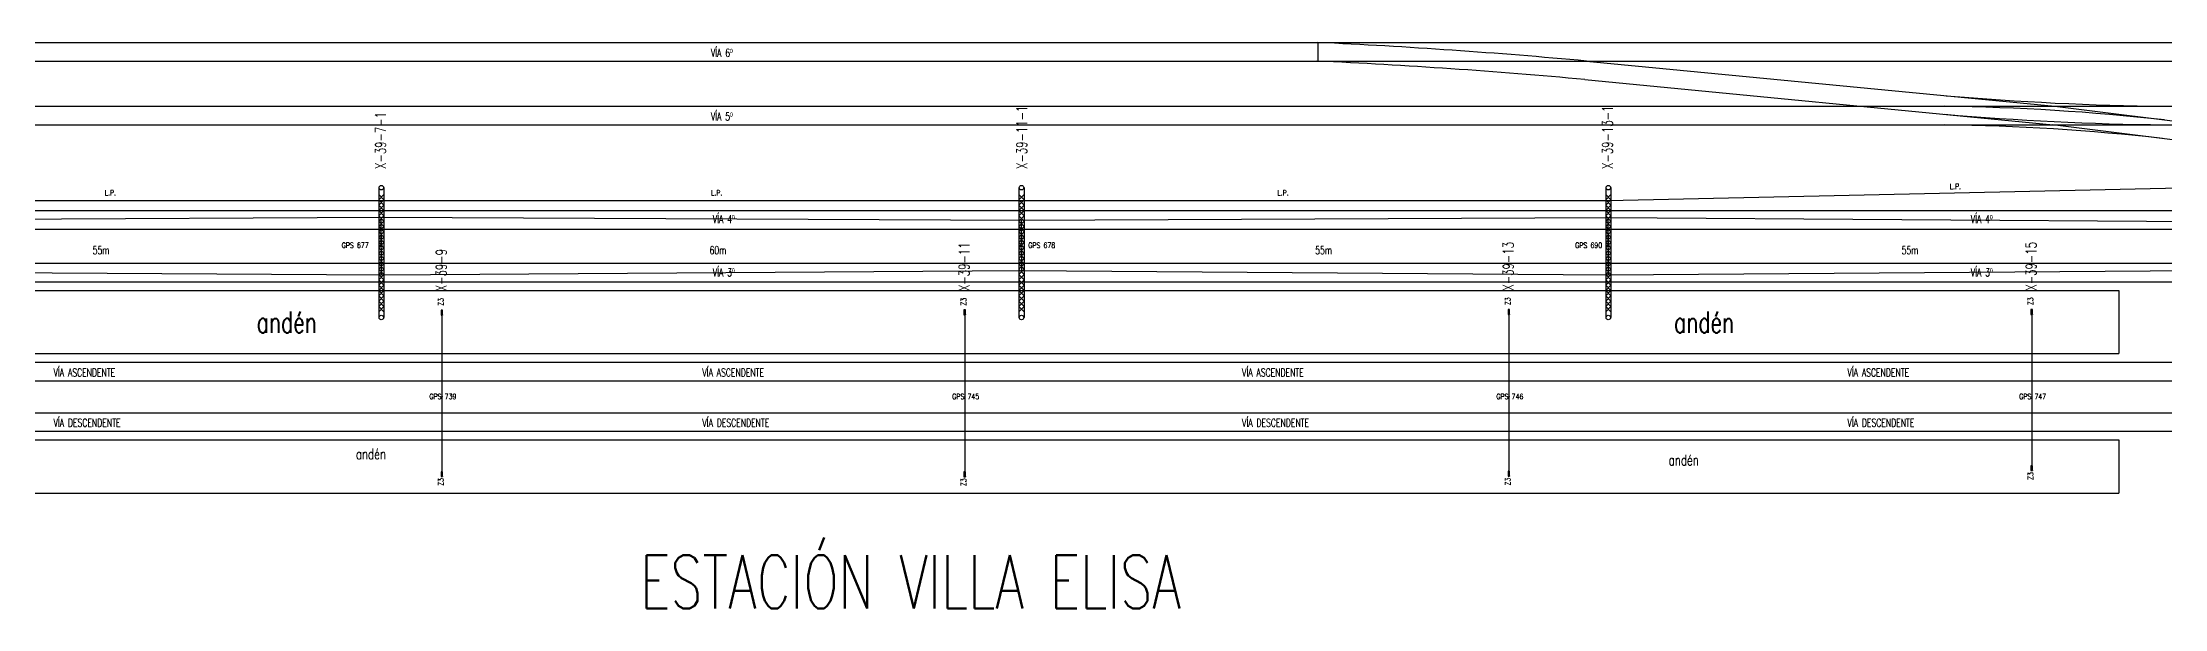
# Model space of a CAD drawing. Header units: millimetres. Extents: x 177 to 1227, y 1625 to 1695.
# Drawn here: x 629.1 to 828, y 1628.7 to 1681.7 of the extents above; entities that cross this region are included whole.
import ezdxf

# ---------------------------------------------------------------- set-up
doc = ezdxf.new("R2010")
doc.units = ezdxf.units.MM
doc.layers.add('Ménsula Móvil', color=4, linetype='Continuous')
doc.layers.add('Textos catenaria', color=7, linetype='Continuous')
doc.styles.add('SIMPLEX', font='simplex.shx', dxfattribs={"width": 0.75})
doc.linetypes.add('ZIGZAG', pattern='A,0.00254,-5.08,[131,ltypeshp.shx,S=5.08,R=0,X=-5.08,Y=0],-10.16,[131,ltypeshp.shx,S=5.08,R=180,X=5.08,Y=0],-5.08', length=20.32254)

# ---------------------------------------------------------------- blocks, each defined once
blk = doc.blocks.new('xx1')
at = {"color": 3}
for p, q in [((-0.08, 0.08), (0.08, 0.08)), ((-0.08, 0.08), (-0.08, -0.08)), ((-0.08, 0.08), (0.08, -0.08)), ((0.08, 0.08), (-0.08, -0.08)), ((0.08, 0.08), (0.08, -0.08)), ((-0.08, -0.08), (0.08, -0.08))]:
    blk.add_line(p, q, dxfattribs=at)

msp = doc.modelspace()

# ---------------------------------------------------------------- hatches: boundary and pattern name
for points in [[(666.506, 1656.2), (666.646, 1656.2), (666.646, 1656.66), (666.506, 1656.66)], [(715.506, 1656.22), (715.646, 1656.22), (715.646, 1656.68), (715.506, 1656.68)], [(766.506, 1656.26), (766.646, 1656.26), (766.646, 1656.72), (766.506, 1656.72)], [(815.506, 1656.26), (815.646, 1656.26), (815.646, 1656.72), (815.506, 1656.72)], [(666.506, 1641.07), (666.646, 1641.07), (666.646, 1641.53), (666.506, 1641.53)], [(715.506, 1641.05), (715.646, 1641.05), (715.646, 1641.51), (715.506, 1641.51)], [(766.506, 1641.11), (766.646, 1641.11), (766.646, 1641.57), (766.506, 1641.57)], [(815.506, 1641.63), (815.646, 1641.63), (815.646, 1642.09), (815.506, 1642.09)]]:
    msp.add_hatch(color=256).paths.add_polyline_path(points)

# ---------------------------------------------------------------- linework, layer by layer
at = {"color": 8}
for p, q in [((397.637, 1681.74), (1092.606, 1681.74)), ((397.637, 1680), (1092.606, 1680)), ((397.637, 1675.77), (1092.606, 1675.77)), ((397.637, 1674.03), (1092.606, 1674.03)), ((397.637, 1666), (1071.484, 1666)), ((397.637, 1664.26), (1071.484, 1664.26)), ((453.816, 1661.05), (1045.484, 1661.05)), ((453.816, 1659.31), (1045.484, 1659.31)), ((666.576, 1656.2), (666.576, 1641.53)), ((715.576, 1656.22), (715.576, 1641.51)), ((766.576, 1656.26), (766.576, 1641.57)), ((815.576, 1656.26), (815.576, 1642.09)), ((177.441, 1651.79), (1227.107, 1651.79)), ((177.441, 1650.05), (1227.107, 1650.05)), ((177.441, 1647.05), (1227.107, 1647.05)), ((177.441, 1645.31), (1227.107, 1645.31))]:
    msp.add_line(p, q, dxfattribs=at)
for p, q in [((748.659, 1681.74), (748.659, 1680)), ((773.859, 1680), (817.759, 1675.77)), ((773.692, 1678.269), (817.592, 1674.039)), ((817.759, 1675.77), (895.907, 1666)), ((817.543, 1674.044), (895.691, 1664.274)), ((666.506, 1656.66), (666.506, 1656.2)), ((666.646, 1656.66), (666.506, 1656.66)), ((666.506, 1656.66), (666.646, 1656.2)), ((666.506, 1656.2), (666.646, 1656.2)), ((666.646, 1656.2), (666.646, 1656.66)), ((715.506, 1656.68), (715.506, 1656.22)), ((715.646, 1656.68), (715.506, 1656.68)), ((715.506, 1656.68), (715.646, 1656.22)), ((715.506, 1656.22), (715.646, 1656.22)), ((715.646, 1656.22), (715.646, 1656.68)), ((766.506, 1656.72), (766.506, 1656.26)), ((766.646, 1656.72), (766.506, 1656.72)), ((766.506, 1656.72), (766.646, 1656.26)), ((766.506, 1656.26), (766.646, 1656.26)), ((766.646, 1656.26), (766.646, 1656.72)), ((815.506, 1656.72), (815.506, 1656.26)), ((815.646, 1656.72), (815.506, 1656.72)), ((815.506, 1656.72), (815.646, 1656.26)), ((815.506, 1656.26), (815.646, 1656.26)), ((815.646, 1656.26), (815.646, 1656.72)), ((666.506, 1641.53), (666.506, 1641.07)), ((666.646, 1641.53), (666.506, 1641.53)), ((666.506, 1641.53), (666.646, 1641.07)), ((666.506, 1641.07), (666.646, 1641.07)), ((666.646, 1641.07), (666.646, 1641.53)), ((715.506, 1641.51), (715.506, 1641.05)), ((715.646, 1641.51), (715.506, 1641.51)), ((715.506, 1641.51), (715.646, 1641.05)), ((715.506, 1641.05), (715.646, 1641.05)), ((715.646, 1641.05), (715.646, 1641.51)), ((766.506, 1641.57), (766.506, 1641.11)), ((766.646, 1641.57), (766.506, 1641.57)), ((766.506, 1641.57), (766.646, 1641.11)), ((766.506, 1641.11), (766.646, 1641.11)), ((766.646, 1641.11), (766.646, 1641.57)), ((815.506, 1642.09), (815.506, 1641.63)), ((815.646, 1642.09), (815.506, 1642.09)), ((815.506, 1642.09), (815.646, 1641.63)), ((815.506, 1641.63), (815.646, 1641.63)), ((815.646, 1641.63), (815.646, 1642.09))]:
    msp.add_line(p, q)
at = {"color": 11, "linetype": 'ZIGZAG', "ltscale": 0.02}
for p, q in [((605.898, 1666.94), (660.898, 1666.94)), ((660.898, 1666.94), (720.898, 1666.94)), ((720.898, 1666.94), (775.898, 1666.94)), ((775.898, 1666.94), (830.922, 1668.14))]:
    msp.add_line(p, q, dxfattribs=at)
at = {"color": 4}
for p, q in [((660.653, 1668.14), (660.653, 1655.97)), ((661.143, 1667.499), (660.653, 1666.999)), ((660.653, 1667.499), (661.143, 1666.999)), ((661.143, 1666.999), (660.653, 1666.499)), ((660.653, 1666.999), (661.143, 1666.499)), ((661.143, 1668.14), (661.143, 1655.97)), ((720.653, 1668.14), (720.653, 1655.97)), ((721.143, 1667.499), (720.653, 1666.999)), ((720.653, 1667.499), (721.143, 1666.999)), ((721.143, 1666.999), (720.653, 1666.499)), ((720.653, 1666.999), (721.143, 1666.499)), ((721.143, 1668.14), (721.143, 1655.97)), ((775.653, 1668.14), (775.653, 1655.97)), ((776.143, 1667.499), (775.653, 1666.999)), ((775.653, 1667.499), (776.143, 1666.999)), ((776.143, 1666.999), (775.653, 1666.499)), ((775.653, 1666.999), (776.143, 1666.499)), ((776.143, 1668.14), (776.143, 1655.97)), ((661.143, 1666.499), (660.653, 1665.999)), ((660.653, 1666.499), (661.143, 1665.999)), ((661.143, 1665.999), (660.653, 1665.499)), ((660.653, 1665.999), (661.143, 1665.499)), ((661.143, 1665.499), (660.653, 1664.999)), ((660.653, 1665.499), (661.143, 1664.999)), ((661.143, 1664.999), (660.653, 1664.499)), ((660.653, 1664.999), (661.143, 1664.499)), ((721.143, 1666.499), (720.653, 1665.999)), ((720.653, 1666.499), (721.143, 1665.999)), ((721.143, 1665.999), (720.653, 1665.499)), ((720.653, 1665.999), (721.143, 1665.499)), ((721.143, 1665.499), (720.653, 1664.999)), ((720.653, 1665.499), (721.143, 1664.999)), ((721.143, 1664.999), (720.653, 1664.499)), ((720.653, 1664.999), (721.143, 1664.499)), ((776.143, 1666.499), (775.653, 1665.999)), ((775.653, 1666.499), (776.143, 1665.999)), ((776.143, 1665.999), (775.653, 1665.499)), ((775.653, 1665.999), (776.143, 1665.499)), ((776.143, 1665.499), (775.653, 1664.999)), ((775.653, 1665.499), (776.143, 1664.999)), ((776.143, 1664.999), (775.653, 1664.499)), ((775.653, 1664.999), (776.143, 1664.499)), ((661.143, 1664.499), (660.653, 1663.999)), ((660.653, 1664.499), (661.143, 1663.999)), ((661.143, 1663.999), (660.653, 1663.499)), ((660.653, 1663.999), (661.143, 1663.499)), ((661.143, 1663.499), (660.653, 1662.999)), ((660.653, 1663.499), (661.143, 1662.999)), ((661.143, 1662.999), (660.653, 1662.499)), ((660.653, 1662.999), (661.143, 1662.499)), ((721.143, 1664.499), (720.653, 1663.999)), ((720.653, 1664.499), (721.143, 1663.999)), ((721.143, 1663.999), (720.653, 1663.499)), ((720.653, 1663.999), (721.143, 1663.499)), ((721.143, 1663.499), (720.653, 1662.999)), ((720.653, 1663.499), (721.143, 1662.999)), ((721.143, 1662.999), (720.653, 1662.499)), ((720.653, 1662.999), (721.143, 1662.499)), ((776.143, 1664.499), (775.653, 1663.999)), ((775.653, 1664.499), (776.143, 1663.999)), ((776.143, 1663.999), (775.653, 1663.499)), ((775.653, 1663.999), (776.143, 1663.499)), ((776.143, 1663.499), (775.653, 1662.999)), ((775.653, 1663.499), (776.143, 1662.999)), ((776.143, 1662.999), (775.653, 1662.499)), ((775.653, 1662.999), (776.143, 1662.499)), ((661.143, 1662.499), (660.653, 1661.999)), ((660.653, 1662.499), (661.143, 1661.999)), ((661.143, 1661.999), (660.653, 1661.499)), ((660.653, 1661.999), (661.143, 1661.499)), ((661.143, 1661.499), (660.653, 1660.999)), ((660.653, 1661.499), (661.143, 1660.999)), ((661.143, 1660.999), (660.653, 1660.499)), ((660.653, 1660.999), (661.143, 1660.499)), ((721.143, 1662.499), (720.653, 1661.999)), ((720.653, 1662.499), (721.143, 1661.999)), ((721.143, 1661.999), (720.653, 1661.499)), ((720.653, 1661.999), (721.143, 1661.499)), ((721.143, 1661.499), (720.653, 1660.999)), ((720.653, 1661.499), (721.143, 1660.999)), ((721.143, 1660.999), (720.653, 1660.499)), ((720.653, 1660.999), (721.143, 1660.499)), ((776.143, 1662.499), (775.653, 1661.999)), ((775.653, 1662.499), (776.143, 1661.999)), ((776.143, 1661.999), (775.653, 1661.499)), ((775.653, 1661.999), (776.143, 1661.499)), ((776.143, 1661.499), (775.653, 1660.999)), ((775.653, 1661.499), (776.143, 1660.999)), ((776.143, 1660.999), (775.653, 1660.499)), ((775.653, 1660.999), (776.143, 1660.499)), ((661.143, 1660.499), (660.653, 1659.999)), ((660.653, 1660.499), (661.143, 1659.999)), ((661.143, 1659.999), (660.653, 1659.499)), ((660.653, 1659.999), (661.143, 1659.499)), ((661.143, 1659.499), (660.653, 1658.999)), ((660.653, 1659.499), (661.143, 1658.999)), ((661.143, 1658.999), (660.653, 1658.499)), ((660.653, 1658.999), (661.143, 1658.499)), ((721.143, 1660.499), (720.653, 1659.999)), ((720.653, 1660.499), (721.143, 1659.999)), ((721.143, 1659.999), (720.653, 1659.499)), ((720.653, 1659.999), (721.143, 1659.499)), ((721.143, 1659.499), (720.653, 1658.999)), ((720.653, 1659.499), (721.143, 1658.999)), ((721.143, 1658.999), (720.653, 1658.499)), ((720.653, 1658.999), (721.143, 1658.499)), ((776.143, 1660.499), (775.653, 1659.999)), ((775.653, 1660.499), (776.143, 1659.999)), ((776.143, 1659.999), (775.653, 1659.499)), ((775.653, 1659.999), (776.143, 1659.499)), ((776.143, 1659.499), (775.653, 1658.999)), ((775.653, 1659.499), (776.143, 1658.999)), ((776.143, 1658.999), (775.653, 1658.499)), ((775.653, 1658.999), (776.143, 1658.499)), ((661.143, 1658.499), (660.653, 1657.999)), ((660.653, 1658.499), (661.143, 1657.999)), ((661.143, 1657.999), (660.653, 1657.499)), ((660.653, 1657.999), (661.143, 1657.499)), ((661.143, 1657.499), (660.653, 1656.999)), ((660.653, 1657.499), (661.143, 1656.999)), ((661.143, 1656.999), (660.653, 1656.499)), ((660.653, 1656.999), (661.143, 1656.499)), ((721.143, 1658.499), (720.653, 1657.999)), ((720.653, 1658.499), (721.143, 1657.999)), ((721.143, 1657.999), (720.653, 1657.499)), ((720.653, 1657.999), (721.143, 1657.499)), ((721.143, 1657.499), (720.653, 1656.999)), ((720.653, 1657.499), (721.143, 1656.999)), ((721.143, 1656.999), (720.653, 1656.499)), ((720.653, 1656.999), (721.143, 1656.499)), ((776.143, 1658.499), (775.653, 1657.999)), ((775.653, 1658.499), (776.143, 1657.999)), ((776.143, 1657.999), (775.653, 1657.499)), ((775.653, 1657.999), (776.143, 1657.499)), ((776.143, 1657.499), (775.653, 1656.999)), ((775.653, 1657.499), (776.143, 1656.999)), ((776.143, 1656.999), (775.653, 1656.499)), ((775.653, 1656.999), (776.143, 1656.499))]:
    msp.add_line(p, q, dxfattribs=at)
at = {"color": 3}
for p, q in [((660.898, 1665.33), (605.898, 1665.049)), ((720.898, 1665.049), (660.898, 1665.33)), ((775.898, 1665.325), (720.898, 1665.049)), ((830.922, 1664.93), (775.898, 1665.325))]:
    msp.add_line(p, q, dxfattribs=at)
at = {"color": 140}
for p, q in [((605.898, 1660.28), (660.898, 1659.98)), ((660.898, 1659.98), (720.898, 1660.38)), ((720.898, 1660.38), (775.898, 1659.98)), ((775.898, 1659.98), (830.922, 1660.38))]:
    msp.add_line(p, q, dxfattribs=at)
at = {"color": 27}
for p, q in [((603.744, 1658.51), (823.744, 1658.51)), ((823.744, 1658.51), (823.744, 1652.59)), ((603.744, 1652.59), (823.744, 1652.59)), ((603.744, 1644.51), (823.744, 1644.51)), ((823.744, 1644.51), (823.744, 1639.51)), ((603.744, 1639.51), (823.744, 1639.51))]:
    msp.add_line(p, q, dxfattribs=at)
for centre, radius in [((660.898, 1668.14), 0.21), ((720.898, 1668.14), 0.21), ((775.898, 1668.14), 0.21), ((660.898, 1655.97), 0.21), ((720.898, 1655.97), 0.21), ((775.898, 1655.97), 0.21), ((666.576, 1648.55), 0.0293), ((715.576, 1648.55), 0.0293), ((766.576, 1648.55), 0.0293), ((815.576, 1648.55), 0.0293)]:
    msp.add_circle(centre, radius)
for radius in [575.285, 573.545]:
    msp.add_arc((721.641, 1107.09), radius, 84.792141, 87.308123)
at = {"color": 8}
for centre, radius, start, end in [((830.761, 1946.259), 270.503, 265.07903, 269.41721), ((830.761, 1946.259), 272.243, 265.07903, 269.41721), ((804.096, 1456.337), 219.458, 83.74371, 89.13014), ((804.096, 1456.337), 217.718, 83.74371, 89.13014)]:
    msp.add_arc(centre, radius, start, end, dxfattribs=at)
at = {"layer": 'Ménsula Móvil', "color": 1}
for p, q in [((660.898, 1662.865), (660.898, 1665.33)), ((720.898, 1662.865), (720.898, 1665.049)), ((775.898, 1662.865), (775.898, 1665.33)), ((660.948, 1663.615), (660.848, 1663.615)), ((660.948, 1663.565), (660.848, 1663.565)), ((660.948, 1663.515), (660.848, 1663.515)), ((660.948, 1663.465), (660.848, 1663.465)), ((660.948, 1663.415), (660.848, 1663.415)), ((660.948, 1663.365), (660.848, 1663.365)), ((660.948, 1663.315), (660.848, 1663.315)), ((660.948, 1663.265), (660.848, 1663.265)), ((660.948, 1663.215), (660.848, 1663.215)), ((660.948, 1663.165), (660.848, 1663.165)), ((660.948, 1663.115), (660.848, 1663.115)), ((660.948, 1663.065), (660.848, 1663.065)), ((660.948, 1663.015), (660.848, 1663.015)), ((660.948, 1662.965), (660.848, 1662.965)), ((660.948, 1662.915), (660.848, 1662.915)), ((720.948, 1663.615), (720.848, 1663.615)), ((720.948, 1663.565), (720.848, 1663.565)), ((720.948, 1663.515), (720.848, 1663.515)), ((720.948, 1663.465), (720.848, 1663.465)), ((720.948, 1663.415), (720.848, 1663.415)), ((720.948, 1663.365), (720.848, 1663.365)), ((720.948, 1663.315), (720.848, 1663.315)), ((720.948, 1663.265), (720.848, 1663.265)), ((720.948, 1663.215), (720.848, 1663.215)), ((720.948, 1663.165), (720.848, 1663.165)), ((720.948, 1663.115), (720.848, 1663.115)), ((720.948, 1663.065), (720.848, 1663.065)), ((720.948, 1663.015), (720.848, 1663.015)), ((720.948, 1662.965), (720.848, 1662.965)), ((720.948, 1662.915), (720.848, 1662.915)), ((775.948, 1663.615), (775.848, 1663.615)), ((775.948, 1663.565), (775.848, 1663.565)), ((775.948, 1663.515), (775.848, 1663.515)), ((775.948, 1663.465), (775.848, 1663.465)), ((775.948, 1663.415), (775.848, 1663.415)), ((775.948, 1663.365), (775.848, 1663.365)), ((775.948, 1663.315), (775.848, 1663.315)), ((775.948, 1663.265), (775.848, 1663.265)), ((775.948, 1663.215), (775.848, 1663.215)), ((775.948, 1663.165), (775.848, 1663.165)), ((775.948, 1663.115), (775.848, 1663.115)), ((775.948, 1663.065), (775.848, 1663.065)), ((775.948, 1663.015), (775.848, 1663.015)), ((775.948, 1662.965), (775.848, 1662.965)), ((775.948, 1662.915), (775.848, 1662.915)), ((660.948, 1662.395), (660.848, 1662.395)), ((660.948, 1662.345), (660.848, 1662.345)), ((660.948, 1662.295), (660.848, 1662.295)), ((660.948, 1662.245), (660.848, 1662.245)), ((660.948, 1662.195), (660.848, 1662.195)), ((660.948, 1662.145), (660.848, 1662.145)), ((660.948, 1662.095), (660.848, 1662.095)), ((660.948, 1662.045), (660.848, 1662.045)), ((660.948, 1661.995), (660.848, 1661.995)), ((660.948, 1661.945), (660.848, 1661.945)), ((660.948, 1661.895), (660.848, 1661.895)), ((660.948, 1661.845), (660.848, 1661.845)), ((660.948, 1661.795), (660.848, 1661.795)), ((660.948, 1661.745), (660.848, 1661.745)), ((660.948, 1661.695), (660.848, 1661.695)), ((660.898, 1662.445), (660.898, 1659.98)), ((720.948, 1662.395), (720.848, 1662.395)), ((720.948, 1662.345), (720.848, 1662.345)), ((720.948, 1662.295), (720.848, 1662.295)), ((720.948, 1662.245), (720.848, 1662.245)), ((720.948, 1662.195), (720.848, 1662.195)), ((720.948, 1662.145), (720.848, 1662.145)), ((720.948, 1662.095), (720.848, 1662.095)), ((720.948, 1662.045), (720.848, 1662.045)), ((720.948, 1661.995), (720.848, 1661.995)), ((720.948, 1661.945), (720.848, 1661.945)), ((720.948, 1661.895), (720.848, 1661.895)), ((720.948, 1661.845), (720.848, 1661.845)), ((720.948, 1661.795), (720.848, 1661.795)), ((720.948, 1661.745), (720.848, 1661.745)), ((720.948, 1661.695), (720.848, 1661.695)), ((720.898, 1662.445), (720.898, 1660.38)), ((775.948, 1662.395), (775.848, 1662.395)), ((775.948, 1662.345), (775.848, 1662.345)), ((775.948, 1662.295), (775.848, 1662.295)), ((775.948, 1662.245), (775.848, 1662.245)), ((775.948, 1662.195), (775.848, 1662.195)), ((775.948, 1662.145), (775.848, 1662.145)), ((775.948, 1662.095), (775.848, 1662.095)), ((775.948, 1662.045), (775.848, 1662.045)), ((775.948, 1661.995), (775.848, 1661.995)), ((775.948, 1661.945), (775.848, 1661.945)), ((775.948, 1661.895), (775.848, 1661.895)), ((775.948, 1661.845), (775.848, 1661.845)), ((775.948, 1661.795), (775.848, 1661.795)), ((775.948, 1661.745), (775.848, 1661.745)), ((775.948, 1661.695), (775.848, 1661.695)), ((775.898, 1662.445), (775.898, 1659.98))]:
    msp.add_line(p, q, dxfattribs=at)
at = {"layer": 'Ménsula Móvil', "color": 1, "const_width": 0.025}
for points in [[(660.908, 1665.337, 1), (660.887, 1665.324, 1)], [(720.908, 1665.056, 1), (720.887, 1665.043, 1)], [(775.908, 1665.337, 1), (775.887, 1665.324, 1)], [(660.908, 1659.974, -1), (660.887, 1659.987, -1)], [(720.908, 1660.374, -1), (720.887, 1660.387, -1)], [(775.908, 1659.974, -1), (775.887, 1659.987, -1)]]:
    msp.add_lwpolyline(points, format="xyb", close=True, dxfattribs=at)

# ---------------------------------------------------------------- block references
at = {"rotation": 180.0000000018214}
for p in [(660.898, 1662.655), (720.898, 1662.655), (775.898, 1662.655)]:
    msp.add_blockref('xx1', p, dxfattribs=at)

# ---------------------------------------------------------------- texts
at = {"layer": 'Textos catenaria', "style": 'SIMPLEX', "width": 0.7}
for s, height, p in [('VÍA 6º', 0.75, (691.788, 1680.392)), ('VÍA 5º', 0.75, (691.788, 1674.432)), ('L.P.', 0.5, (634.971, 1667.418)), ('L.P.', 0.5, (691.803, 1667.406)), ('L.P.', 0.5, (744.879, 1667.406)), ('L.P.', 0.5, (807.898, 1668.005)), ('VÍA 4º', 0.75, (691.97, 1664.821)), ('VÍA 4º', 0.75, (809.869, 1664.821)), ('GPS 677', 0.5, (657.19, 1662.488)), ('GPS 678', 0.5, (721.532, 1662.488)), ('GPS 690', 0.5, (772.79, 1662.488)), ('55m', 0.75, (633.852, 1661.901)), ('60m', 0.75, (691.661, 1661.901)), ('VÍA 3º', 0.75, (691.97, 1659.829)), ('55m', 0.75, (748.431, 1661.901)), ('55m', 0.75, (803.392, 1661.901)), ('VÍA 3º', 0.75, (809.869, 1659.829)), ('andén', 2, (649.22, 1654.532)), ('andén', 2, (782.049, 1654.532)), ('VÍA ASCENDENTE', 0.75, (630.183, 1650.442)), ('VÍA ASCENDENTE', 0.75, (690.989, 1650.442)), ('VÍA ASCENDENTE', 0.75, (741.574, 1650.442)), ('VÍA ASCENDENTE', 0.75, (798.312, 1650.442)), ('GPS 739', 0.5, (665.406, 1648.32)), ('GPS 745', 0.5, (714.406, 1648.32)), ('GPS 746', 0.5, (765.406, 1648.32)), ('GPS 747', 0.5, (814.406, 1648.32)), ('VÍA DESCENDENTE', 0.75, (630.183, 1645.734)), ('VÍA DESCENDENTE', 0.75, (690.989, 1645.734)), ('VÍA DESCENDENTE', 0.75, (741.574, 1645.734)), ('VÍA DESCENDENTE', 0.75, (798.312, 1645.734)), ('andén', 1, (658.516, 1642.688)), ('andén', 1, (781.559, 1642.117)), ('ESTACIÓN VILLA ELISA', 5, (685.15, 1628.708))]:
    msp.add_text(s, height=height, dxfattribs=at).set_placement(p)
for s, height, p in [('X-39-7-1', 1, (661.328, 1669.886)), ('X-39-11-1', 1, (721.418, 1669.886)), ('X-39-13-1', 1, (776.321, 1669.886)), ('X-39-11', 1, (716.015, 1658.449)), ('X-39-13', 1, (767.015, 1658.489)), ('X-39-15', 1, (816.015, 1658.489)), ('X-39-9', 1, (667.015, 1658.429)), ('Z3', 0.5, (666.723, 1657.066)), ('Z3', 0.5, (715.723, 1657.086)), ('Z3', 0.5, (766.723, 1657.126)), ('Z3', 0.5, (815.723, 1657.126)), ('Z3', 0.5, (815.723, 1640.757)), ('Z3', 0.5, (666.723, 1640.197)), ('Z3', 0.5, (715.723, 1640.177)), ('Z3', 0.5, (766.723, 1640.237))]:
    msp.add_text(s, height=height, rotation=90, dxfattribs=at).set_placement(p)

doc.saveas('drawing.dxf')
